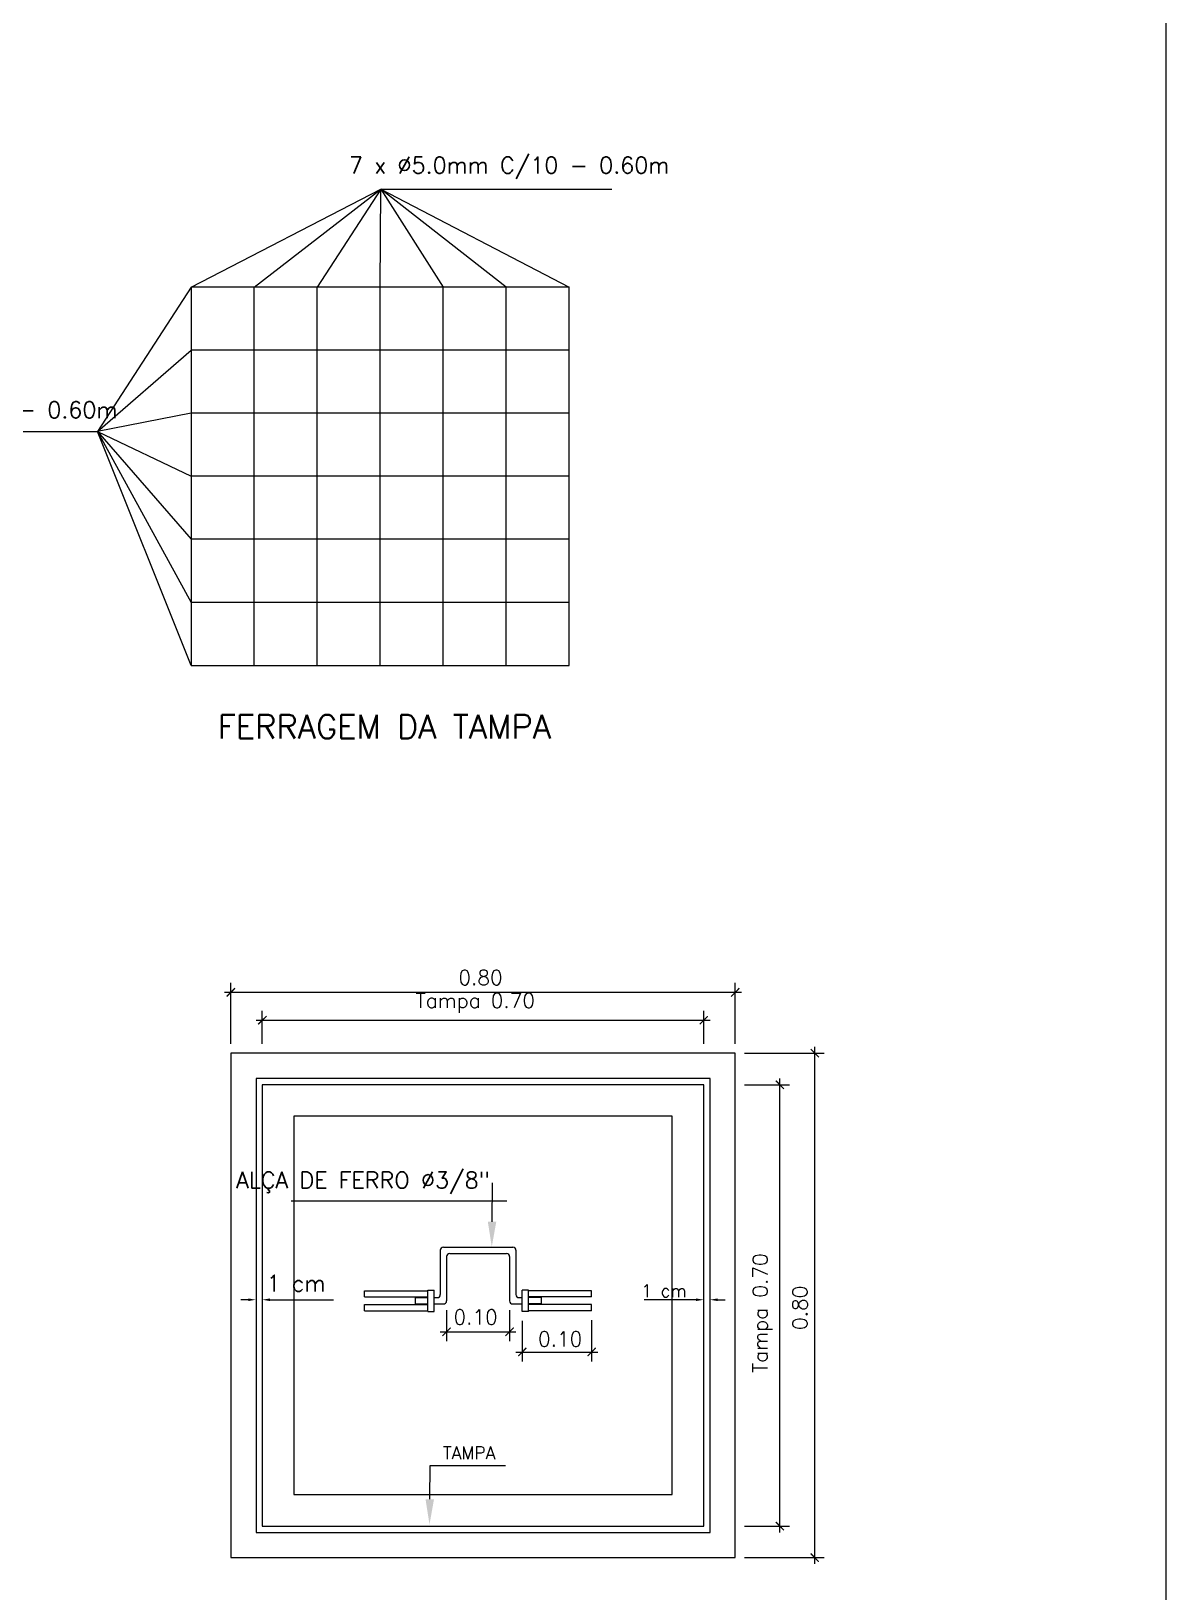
# Model space of a CAD drawing. Header units: millimetres. Extents: x -336 to -33, y -135 to 770.
# Drawn here: x -207.89 to -197.3, y 670.08 to 684.64 of the extents above; entities that cross this region are included whole.
import ezdxf
from ezdxf.enums import TextEntityAlignment as Align

# ---------------------------------------------------------------- set-up
doc = ezdxf.new("R2010")
doc.units = ezdxf.units.MM
doc.header["$LTSCALE"] = 50
doc.header["$MEASUREMENT"] = 0
doc.linetypes.add('HIDDEN', pattern=[0.375, 0.25, -0.125])
for name, color, linetype in [('A-LAYOUT', 7, 'CONTINUOUS'), ('A-PEN-R', 1, 'CONTINUOUS'), ('DETALLHES_CAIXAS', 6, 'CONTINUOUS'), ('TXT_1', 2, 'CONTINUOUS')]:
    doc.layers.add(name, color=color, linetype=linetype)
doc.styles.add('ADITIVOCAD', font='ROMANS.shx')
doc.styles.add('ROMANS', font='romans', dxfattribs={"height": 0.1})

msp = doc.modelspace()

# ---------------------------------------------------------------- linework, layer by layer
at = {"layer": 'A-LAYOUT'}
for p, q in [((-206.396, 682.254), (-204.626, 683.167)), ((-205.808, 682.254), (-204.626, 683.167)), ((-204.626, 683.167), (-205.22, 682.254)), ((-204.632, 682.254), (-204.626, 683.167)), ((-204.626, 683.167), (-202.47, 683.167)), ((-204.626, 683.167), (-202.867, 682.254)), ((-203.455, 682.254), (-204.626, 683.167)), ((-204.626, 683.167), (-204.044, 682.254)), ((-206.396, 682.254), (-207.267, 680.908)), ((-207.267, 680.908), (-206.396, 681.665)), ((-206.396, 681.077), (-207.267, 680.908)), ((-209.875, 680.908), (-207.267, 680.908)), ((-207.267, 680.908), (-206.396, 679.313)), ((-207.267, 680.908), (-206.396, 679.901)), ((-206.396, 678.725), (-207.267, 680.908)), ((-207.267, 680.908), (-206.396, 680.489)), ((-206.025, 675.107), (-206.025, 670.401)), ((-201.319, 675.107), (-206.025, 675.107)), ((-201.319, 670.401), (-201.319, 675.107)), ((-205.789, 674.871), (-205.789, 670.637)), ((-201.554, 674.871), (-205.789, 674.871)), ((-201.554, 670.637), (-201.554, 674.871)), ((-203.587, 673.535), (-203.584, 673.898)), ((-203.449, 673.728), (-205.461, 673.728)), ((-204.071, 673.268), (-204.071, 672.856)), ((-204.041, 673.297), (-203.394, 673.297)), ((-204.012, 673.209), (-204.012, 672.797)), ((-203.982, 673.239), (-203.453, 673.239)), ((-203.424, 673.209), (-203.424, 672.797)), ((-203.365, 673.268), (-203.365, 672.856)), ((-204.188, 672.697), (-204.188, 672.897)), ((-204.188, 672.897), (-204.129, 672.897)), ((-204.129, 672.697), (-204.129, 672.897)), ((-203.306, 672.697), (-203.306, 672.897)), ((-203.247, 672.897), (-203.306, 672.897)), ((-203.247, 672.697), (-203.247, 672.897)), ((-204.306, 672.827), (-204.306, 672.768)), ((-204.306, 672.827), (-204.188, 672.827)), ((-204.306, 672.768), (-204.188, 672.768)), ((-204.129, 672.827), (-204.1, 672.827)), ((-204.129, 672.768), (-204.041, 672.768)), ((-203.394, 672.768), (-203.306, 672.768)), ((-203.335, 672.827), (-203.306, 672.827)), ((-203.129, 672.827), (-203.247, 672.827)), ((-203.129, 672.768), (-203.247, 672.768)), ((-203.129, 672.827), (-203.129, 672.768)), ((-204.188, 672.697), (-204.129, 672.697)), ((-203.247, 672.697), (-203.306, 672.697)), ((-204.168, 670.946), (-204.165, 671.262)), ((-204.165, 671.262), (-203.461, 671.262)), ((-205.789, 670.637), (-201.554, 670.637)), ((-206.025, 670.401), (-201.319, 670.401))]:
    msp.add_line(p, q, dxfattribs=at)
at = {"layer": 'A-LAYOUT', "linetype": 'ByBlock'}
for p, q in [((-206.083, 675.675), (-201.26, 675.675)), ((-206.025, 675.195), (-206.025, 675.763)), ((-201.319, 675.195), (-201.319, 675.763)), ((-205.731, 675.195), (-205.731, 675.503)), ((-201.613, 675.195), (-201.613, 675.503)), ((-205.789, 675.415), (-201.554, 675.415)), ((-201.231, 675.107), (-200.489, 675.107)), ((-200.577, 670.342), (-200.577, 675.166)), ((-201.231, 674.813), (-200.814, 674.813)), ((-200.902, 670.637), (-200.902, 674.871)), ((-205.861, 672.807), (-205.932, 672.807)), ((-205.66, 672.807), (-205.589, 672.807)), ((-205.589, 672.807), (-205.066, 672.807)), ((-201.756, 672.807), (-202.167, 672.807)), ((-201.685, 672.807), (-201.756, 672.807)), ((-201.484, 672.807), (-201.413, 672.807)), ((-204.012, 672.709), (-204.012, 672.42)), ((-203.424, 672.709), (-203.424, 672.42)), ((-203.306, 672.609), (-203.306, 672.231)), ((-202.659, 672.615), (-202.659, 672.231)), ((-204.071, 672.509), (-203.365, 672.509)), ((-203.365, 672.319), (-202.6, 672.319)), ((-201.231, 670.695), (-200.814, 670.695)), ((-201.231, 670.401), (-200.489, 670.401))]:
    msp.add_line(p, q, dxfattribs=at)
at = {"layer": 'A-LAYOUT', "linetype": 'HIDDEN'}
for p, q in [((-205.436, 674.519), (-205.436, 670.989)), ((-201.907, 674.519), (-205.436, 674.519)), ((-201.907, 670.989), (-201.907, 674.519)), ((-204.776, 672.833), (-204.776, 672.891)), ((-204.776, 672.891), (-204.188, 672.891)), ((-202.659, 672.891), (-203.247, 672.891)), ((-202.659, 672.833), (-202.659, 672.891)), ((-204.776, 672.833), (-204.188, 672.833)), ((-204.776, 672.703), (-204.776, 672.762)), ((-204.776, 672.762), (-204.188, 672.762)), ((-202.659, 672.833), (-203.247, 672.833)), ((-202.659, 672.762), (-203.247, 672.762)), ((-202.659, 672.703), (-202.659, 672.762)), ((-204.776, 672.703), (-204.188, 672.703)), ((-202.659, 672.703), (-203.247, 672.703)), ((-205.436, 670.989), (-201.907, 670.989))]:
    msp.add_line(p, q, dxfattribs=at)
at = {"layer": 'A-LAYOUT', "linetype": 'ByBlock', "const_width": 0.0115}
for points in [[(-205.986, 675.713), (-206.063, 675.636)], [(-201.357, 675.636), (-201.281, 675.713)], [(-205.692, 675.453), (-205.769, 675.377)], [(-201.651, 675.377), (-201.575, 675.453)], [(-200.539, 675.069), (-200.615, 675.145)], [(-200.864, 674.774), (-200.94, 674.851)], [(-203.974, 672.547), (-204.05, 672.47)], [(-203.462, 672.47), (-203.385, 672.547)], [(-203.268, 672.358), (-203.344, 672.281)], [(-202.697, 672.281), (-202.621, 672.358)], [(-200.94, 670.734), (-200.864, 670.657)], [(-200.615, 670.44), (-200.539, 670.363)]]:
    msp.add_lwpolyline(points, dxfattribs=at)
at = {"layer": 'A-LAYOUT'}
for centre, start, end in [((-204.041, 673.268), 90, 180), ((-203.982, 673.209), 90, 180), ((-203.453, 673.209), 0, 90), ((-203.394, 673.268), 360, 90), ((-204.1, 672.856), 270, 0), ((-204.041, 672.797), 270, 0), ((-203.394, 672.797), 180, 270), ((-203.335, 672.856), 180, 270)]:
    msp.add_arc(centre, 0.0294, start, end, dxfattribs=at)
for points in [[(-203.548, 673.535), (-203.627, 673.536), (-203.59, 673.3)], [(-204.129, 670.945), (-204.208, 670.946), (-204.171, 670.71)]]:
    msp.add_solid(points, dxfattribs=at)
at = {"layer": 'A-LAYOUT', "linetype": 'ByBlock'}
for points in [[(-205.861, 672.819), (-205.861, 672.795), (-205.791, 672.807)], [(-205.66, 672.819), (-205.66, 672.795), (-205.731, 672.807)], [(-201.684, 672.819), (-201.684, 672.795), (-201.613, 672.807)], [(-201.484, 672.819), (-201.484, 672.795), (-201.554, 672.807)]]:
    msp.add_solid(points, dxfattribs=at)
at = {"layer": 'A-PEN-R'}
msp.add_line((-197.302, 695.636), (-197.302, 646.989), dxfattribs=at)
at = {"layer": 'DETALLHES_CAIXAS'}
for p, q in [((-206.396, 682.254), (-206.396, 678.725)), ((-202.867, 682.254), (-206.396, 682.254)), ((-205.808, 678.725), (-205.808, 682.254)), ((-205.22, 678.725), (-205.22, 682.254)), ((-204.632, 678.725), (-204.632, 682.254)), ((-204.044, 678.725), (-204.044, 682.254)), ((-203.455, 678.725), (-203.455, 682.254)), ((-202.867, 678.725), (-202.867, 682.254)), ((-202.867, 681.665), (-206.396, 681.665)), ((-202.867, 681.077), (-206.396, 681.077)), ((-202.867, 680.489), (-206.396, 680.489)), ((-202.867, 679.901), (-206.396, 679.901)), ((-202.867, 679.313), (-206.396, 679.313)), ((-206.396, 678.725), (-202.867, 678.725)), ((-205.731, 674.813), (-205.731, 670.695)), ((-201.613, 674.813), (-205.731, 674.813)), ((-201.613, 670.695), (-201.613, 674.813)), ((-205.731, 670.695), (-201.613, 670.695))]:
    msp.add_line(p, q, dxfattribs=at)

# ---------------------------------------------------------------- texts
at = {"layer": 'A-LAYOUT', "style": 'ROMANS'}
for s, height, p in [('7 x %%C5.0mm C/10 - 0.60m', 0.15293, (-204.922, 683.391)), ('7 x %%C5.0mm C/10 - 0.60m', 0.15293, (-210.07, 681.109)), ('ALÇA DE FERRO %%C3/8"', 0.15293, (-205.974, 673.923)), ('TAMPA', 0.1176, (-204.046, 671.378))]:
    msp.add_text(s, height=height, dxfattribs=at).set_placement(p, align=Align.MIDDLE_LEFT)
for s, p in [('0.80', (-203.901, 675.743)), ('Tampa 0.70', (-204.301, 675.53)), ('0.10', (-203.947, 672.577)), ('0.10', (-203.159, 672.372))]:
    msp.add_text(s, height=0.1376, dxfattribs=at).set_placement(p)
for s, p in [('Tampa 0.70', (-201.017, 672.125)), ('0.80', (-200.646, 672.525))]:
    msp.add_text(s, height=0.1376, rotation=90, dxfattribs=at).set_placement(p)
at = {"layer": 'A-LAYOUT', "linetype": 'ByBlock', "style": 'ROMANS'}
for height, p in [(0.1529, (-205.416, 672.96)), (0.1176, (-201.985, 672.891))]:
    msp.add_text('1 cm', height=height, dxfattribs=at).set_placement(p, align=Align.MIDDLE)
at = {"layer": 'TXT_1', "style": 'ADITIVOCAD'}
msp.add_text('FERRAGEM DA TAMPA', height=0.22057, dxfattribs=at).set_placement((-204.592, 678.153), align=Align.MIDDLE)

doc.saveas('drawing.dxf')
